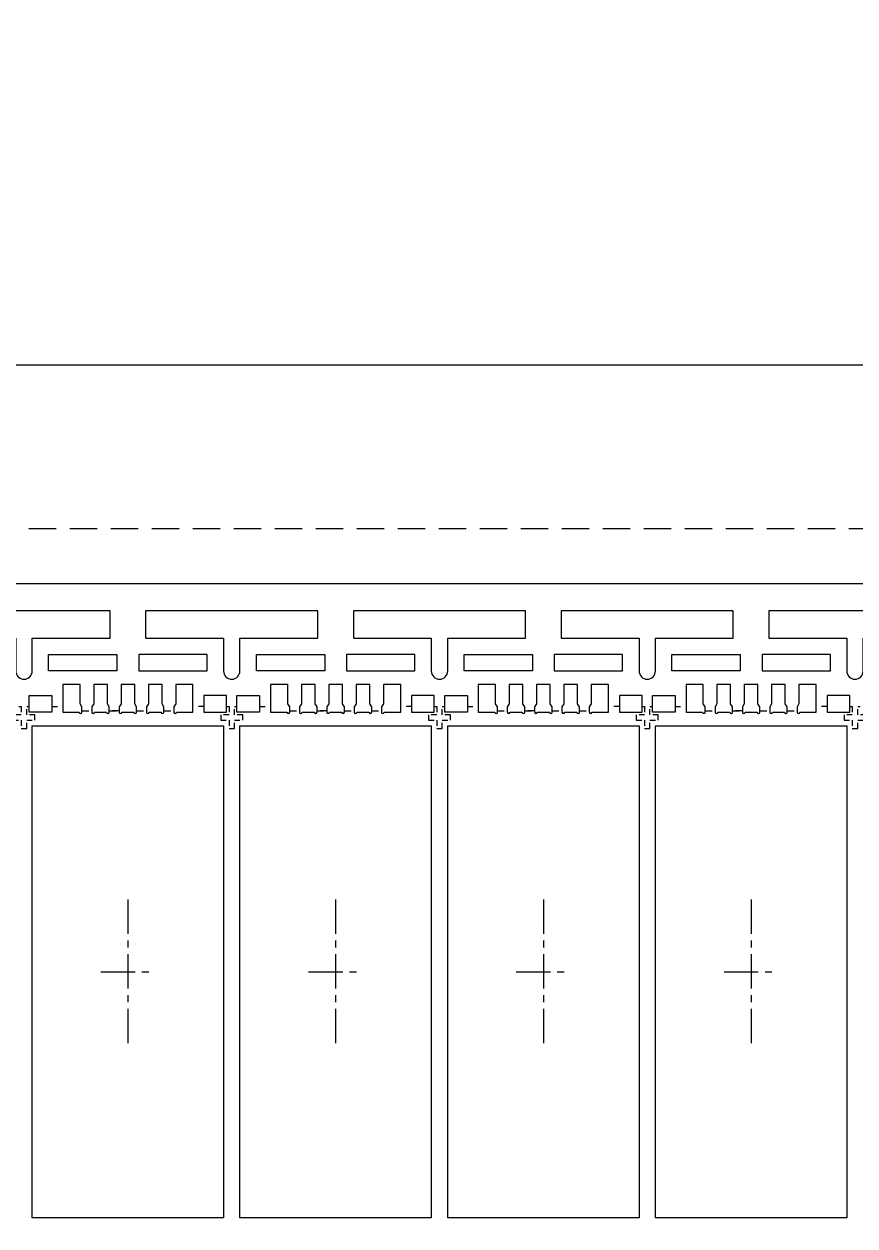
# Model space of a CAD drawing. Header units: millimetres. Extents: x 4471 to 10624, y 832 to 10725.
# Drawn here: x 4547.18 to 4562.38, y 1731.47 to 1753.45 of the extents above; entities that cross this region are included whole.
import ezdxf

# ---------------------------------------------------------------- set-up
doc = ezdxf.new("R2010")
doc.units = ezdxf.units.MM
for name, pattern in [('CENTER', [2, 1.25, -0.25, 0.25, -0.25]), ('DASHED', [0.75, 0.5, -0.25]), ('HIDDEN', [0.375, 0.25, -0.125])]:
    doc.linetypes.add(name, pattern=pattern)
for name, color, linetype in [('1', 7, 'Continuous'), ('1D', 4, 'Continuous'), ('PKG', 2, 'Continuous'), ('中心线', 1, 'CENTER'), ('标注', 6, 'Continuous')]:
    doc.layers.add(name, color=color, linetype=linetype)
doc.layers.add('DIM', color=4, linetype='Continuous', lineweight=18)
doc.styles.add('SIMPLEX', font='SIMPLEX')
doc.styles.get("Standard").update_dxf_attribs({"font": 'SimSun.ttf'})
doc.dimstyles.new('ISO-25', dxfattribs={"dimtxt": 0.1, "dimasz": 0.08, "dimexe": 0.015, "dimexo": 0.015, "dimgap": 0.02, "dimtad": 0, "dimzin": 1, "dimdsep": 46, "dimtxsty": 'Standard', "dimcen": 0.1, "dimadec": 0, "dimazin": 0, "dimtfac": 1, "dimtmove": 0, "dimatfit": 3, "dimfxl": 1, "dimarcsym": 0})

# ---------------------------------------------------------------- blocks, each defined once
blk = doc.blocks.new('*D138')
at = {"layer": 'Defpoints', "color": 0, "transparency": 16777216}
for p in [(4537.811, 1753.604), (4574.73, 1745.709), (4536.48, 1734.581)]:
    blk.add_point(p, dxfattribs=at)
at = {"layer": 'DIM', "color": 0, "lineweight": -2, "transparency": 16777216}
for p, q in [((4537.811, 1753.444), (4537.811, 1753.604)), ((4536.48, 1753.284), (4537.811, 1753.444)), ((4536.48, 1734.596), (4536.48, 1753.284))]:
    blk.add_line(p, q, dxfattribs=at)
at = {"layer": 'DIM', "color": 0, "lineweight": 9, "transparency": 16777216, "insert": (4537.811, 1756.472), "char_height": 1.15, "attachment_point": 5, "rotation": 90, "style": 'SIMPLEX'}
blk.add_mtext('38.250', dxfattribs=at)

msp = doc.modelspace()

# ---------------------------------------------------------------- linework, layer by layer
at = {"lineweight": 9, "elevation": 0.0291}
for points in [[(4547.3302, 1741.6214), (4547.3302, 1742.2214), (4548.7552, 1742.2214), (4548.7552, 1742.7214), (4545.6052, 1742.7214), (4545.6052, 1742.2214), (4547.0302, 1742.2214), (4547.0302, 1741.6214, 1)], [(4551.1302, 1741.6214), (4551.1302, 1742.2214), (4552.5552, 1742.2214), (4552.5552, 1742.7214), (4549.4052, 1742.7214), (4549.4052, 1742.2214), (4550.8302, 1742.2214), (4550.8302, 1741.6214, 1)], [(4554.9302, 1741.6214), (4554.9302, 1742.2214), (4556.3552, 1742.2214), (4556.3552, 1742.7214), (4553.2052, 1742.7214), (4553.2052, 1742.2214), (4554.6302, 1742.2214), (4554.6302, 1741.6214, 1)], [(4558.7302, 1741.6214), (4558.7302, 1742.2214), (4560.1552, 1742.2214), (4560.1552, 1742.7214), (4557.0052, 1742.7214), (4557.0052, 1742.2214), (4558.4302, 1742.2214), (4558.4302, 1741.6214, 1)], [(4562.5302, 1741.6214), (4562.5302, 1742.2214), (4563.9552, 1742.2214), (4563.9552, 1742.7214), (4560.8052, 1742.7214), (4560.8052, 1742.2214), (4562.2302, 1742.2214), (4562.2302, 1741.6214, 1)]]:
    msp.add_lwpolyline(points, format="xyb", close=True, dxfattribs=at)
for points in [[(4548.8802, 1741.6214), (4547.6302, 1741.6214), (4547.6302, 1741.9214), (4548.8802, 1741.9214)], [(4549.2802, 1741.6214), (4550.5302, 1741.6214), (4550.5302, 1741.9214), (4549.2802, 1741.9214)], [(4552.6802, 1741.6214), (4551.4302, 1741.6214), (4551.4302, 1741.9214), (4552.6802, 1741.9214)], [(4553.0802, 1741.6214), (4554.3302, 1741.6214), (4554.3302, 1741.9214), (4553.0802, 1741.9214)], [(4556.4802, 1741.6214), (4555.2302, 1741.6214), (4555.2302, 1741.9214), (4556.4802, 1741.9214)], [(4556.8802, 1741.6214), (4558.1302, 1741.6214), (4558.1302, 1741.9214), (4556.8802, 1741.9214)], [(4560.2802, 1741.6214), (4559.0302, 1741.6214), (4559.0302, 1741.9214), (4560.2802, 1741.9214)], [(4560.6802, 1741.6214), (4561.9302, 1741.6214), (4561.9302, 1741.9214), (4560.6802, 1741.9214)]]:
    msp.add_lwpolyline(points, close=True, dxfattribs=at)
at = {"layer": '1', "lineweight": 9}
for p, q in [((4536.4802, 1747.2214, 0.0291), (4611.9802, 1747.2214, 0.0291)), ((4547.2752, 1741.1714, 0.0291), (4547.6902, 1741.1714, 0.0291)), ((4547.2752, 1740.8664, 0.0291), (4547.2752, 1741.1714, 0.0291)), ((4547.6902, 1741.1714, 0.0291), (4547.6902, 1740.8664, 0.0291)), ((4550.8852, 1741.1714, 0.0291), (4550.4702, 1741.1714, 0.0291)), ((4550.4702, 1741.1714, 0.0291), (4550.4702, 1740.8664, 0.0291)), ((4550.8852, 1740.8664, 0.0291), (4550.8852, 1741.1714, 0.0291)), ((4551.0752, 1741.1714, 0.0291), (4551.4902, 1741.1714, 0.0291)), ((4551.0752, 1740.8664, 0.0291), (4551.0752, 1741.1714, 0.0291)), ((4551.4902, 1741.1714, 0.0291), (4551.4902, 1740.8664, 0.0291)), ((4554.6852, 1741.1714, 0.0291), (4554.2702, 1741.1714, 0.0291)), ((4554.2702, 1741.1714, 0.0291), (4554.2702, 1740.8664, 0.0291)), ((4554.6852, 1740.8664, 0.0291), (4554.6852, 1741.1714, 0.0291)), ((4554.8752, 1741.1714, 0.0291), (4555.2902, 1741.1714, 0.0291)), ((4554.8752, 1740.8664, 0.0291), (4554.8752, 1741.1714, 0.0291)), ((4555.2902, 1741.1714, 0.0291), (4555.2902, 1740.8664, 0.0291)), ((4558.4852, 1741.1714, 0.0291), (4558.0702, 1741.1714, 0.0291)), ((4558.0702, 1741.1714, 0.0291), (4558.0702, 1740.8664, 0.0291)), ((4558.4852, 1740.8664, 0.0291), (4558.4852, 1741.1714, 0.0291)), ((4558.6752, 1741.1714, 0.0291), (4559.0902, 1741.1714, 0.0291)), ((4558.6752, 1740.8664, 0.0291), (4558.6752, 1741.1714, 0.0291)), ((4559.0902, 1741.1714, 0.0291), (4559.0902, 1740.8664, 0.0291)), ((4562.2852, 1741.1714, 0.0291), (4561.8702, 1741.1714, 0.0291)), ((4561.8702, 1741.1714, 0.0291), (4561.8702, 1740.8664, 0.0291)), ((4562.2852, 1740.8664, 0.0291), (4562.2852, 1741.1714, 0.0291)), ((4547.6902, 1740.8664, 0.0291), (4547.2752, 1740.8664, 0.0291)), ((4550.4702, 1740.8664, 0.0291), (4550.8852, 1740.8664, 0.0291)), ((4551.4902, 1740.8664, 0.0291), (4551.0752, 1740.8664, 0.0291)), ((4554.2702, 1740.8664, 0.0291), (4554.6852, 1740.8664, 0.0291)), ((4555.2902, 1740.8664, 0.0291), (4554.8752, 1740.8664, 0.0291)), ((4558.0702, 1740.8664, 0.0291), (4558.4852, 1740.8664, 0.0291)), ((4559.0902, 1740.8664, 0.0291), (4558.6752, 1740.8664, 0.0291)), ((4561.8702, 1740.8664, 0.0291), (4562.2852, 1740.8664, 0.0291))]:
    msp.add_line(p, q, dxfattribs=at)
at = {"layer": '1', "color": 0, "lineweight": 9}
for p, q in [((4548.2052, 1741.3714, 0.0291), (4547.8902, 1741.3714, 0.0291)), ((4547.8902, 1741.3714, 0.0291), (4547.8902, 1740.8664, 0.0291)), ((4548.2052, 1741.0214, 0.0291), (4548.2052, 1741.3714, 0.0291)), ((4548.7052, 1741.3714, 0.0291), (4548.4552, 1741.3714, 0.0291)), ((4548.4552, 1741.3714, 0.0291), (4548.4552, 1741.0214, 0.0291)), ((4548.7052, 1741.0214, 0.0291), (4548.7052, 1741.3714, 0.0291)), ((4549.2052, 1741.3714, 0.0291), (4548.9552, 1741.3714, 0.0291)), ((4548.9552, 1741.3714, 0.0291), (4548.9552, 1741.0214, 0.0291)), ((4549.2052, 1741.0214, 0.0291), (4549.2052, 1741.3714, 0.0291)), ((4549.7052, 1741.3714, 0.0291), (4549.4552, 1741.3714, 0.0291)), ((4549.4552, 1741.3714, 0.0291), (4549.4552, 1741.0214, 0.0291)), ((4549.7052, 1741.0214, 0.0291), (4549.7052, 1741.3714, 0.0291)), ((4549.9552, 1741.3714, 0.0291), (4549.9552, 1741.0214, 0.0291)), ((4550.2702, 1741.3714, 0.0291), (4549.9552, 1741.3714, 0.0291)), ((4550.2702, 1740.8664, 0.0291), (4550.2702, 1741.3714, 0.0291)), ((4552.0052, 1741.3714, 0.0291), (4551.6902, 1741.3714, 0.0291)), ((4551.6902, 1741.3714, 0.0291), (4551.6902, 1740.8664, 0.0291)), ((4552.0052, 1741.0214, 0.0291), (4552.0052, 1741.3714, 0.0291)), ((4552.5052, 1741.3714, 0.0291), (4552.2552, 1741.3714, 0.0291)), ((4552.2552, 1741.3714, 0.0291), (4552.2552, 1741.0214, 0.0291)), ((4552.5052, 1741.0214, 0.0291), (4552.5052, 1741.3714, 0.0291)), ((4553.0052, 1741.3714, 0.0291), (4552.7552, 1741.3714, 0.0291)), ((4552.7552, 1741.3714, 0.0291), (4552.7552, 1741.0214, 0.0291)), ((4553.0052, 1741.0214, 0.0291), (4553.0052, 1741.3714, 0.0291)), ((4553.5052, 1741.3714, 0.0291), (4553.2552, 1741.3714, 0.0291)), ((4553.2552, 1741.3714, 0.0291), (4553.2552, 1741.0214, 0.0291)), ((4553.5052, 1741.0214, 0.0291), (4553.5052, 1741.3714, 0.0291)), ((4553.7552, 1741.3714, 0.0291), (4553.7552, 1741.0214, 0.0291)), ((4554.0702, 1741.3714, 0.0291), (4553.7552, 1741.3714, 0.0291)), ((4554.0702, 1740.8664, 0.0291), (4554.0702, 1741.3714, 0.0291)), ((4555.8052, 1741.3714, 0.0291), (4555.4902, 1741.3714, 0.0291)), ((4555.4902, 1741.3714, 0.0291), (4555.4902, 1740.8664, 0.0291)), ((4555.8052, 1741.0214, 0.0291), (4555.8052, 1741.3714, 0.0291)), ((4556.3052, 1741.3714, 0.0291), (4556.0552, 1741.3714, 0.0291)), ((4556.0552, 1741.3714, 0.0291), (4556.0552, 1741.0214, 0.0291)), ((4556.3052, 1741.0214, 0.0291), (4556.3052, 1741.3714, 0.0291)), ((4556.8052, 1741.3714, 0.0291), (4556.5552, 1741.3714, 0.0291)), ((4556.5552, 1741.3714, 0.0291), (4556.5552, 1741.0214, 0.0291)), ((4556.8052, 1741.0214, 0.0291), (4556.8052, 1741.3714, 0.0291)), ((4557.3052, 1741.3714, 0.0291), (4557.0552, 1741.3714, 0.0291)), ((4557.0552, 1741.3714, 0.0291), (4557.0552, 1741.0214, 0.0291)), ((4557.3052, 1741.0214, 0.0291), (4557.3052, 1741.3714, 0.0291)), ((4557.5552, 1741.3714, 0.0291), (4557.5552, 1741.0214, 0.0291)), ((4557.8702, 1741.3714, 0.0291), (4557.5552, 1741.3714, 0.0291)), ((4557.8702, 1740.8664, 0.0291), (4557.8702, 1741.3714, 0.0291)), ((4559.6052, 1741.3714, 0.0291), (4559.2902, 1741.3714, 0.0291)), ((4559.2902, 1741.3714, 0.0291), (4559.2902, 1740.8664, 0.0291)), ((4559.6052, 1741.0214, 0.0291), (4559.6052, 1741.3714, 0.0291)), ((4560.1052, 1741.3714, 0.0291), (4559.8552, 1741.3714, 0.0291)), ((4559.8552, 1741.3714, 0.0291), (4559.8552, 1741.0214, 0.0291)), ((4560.1052, 1741.0214, 0.0291), (4560.1052, 1741.3714, 0.0291)), ((4560.6052, 1741.3714, 0.0291), (4560.3552, 1741.3714, 0.0291)), ((4560.3552, 1741.3714, 0.0291), (4560.3552, 1741.0214, 0.0291)), ((4560.6052, 1741.0214, 0.0291), (4560.6052, 1741.3714, 0.0291)), ((4561.1052, 1741.3714, 0.0291), (4560.8552, 1741.3714, 0.0291)), ((4560.8552, 1741.3714, 0.0291), (4560.8552, 1741.0214, 0.0291)), ((4561.1052, 1741.0214, 0.0291), (4561.1052, 1741.3714, 0.0291)), ((4561.3552, 1741.3714, 0.0291), (4561.3552, 1741.0214, 0.0291)), ((4561.6702, 1741.3714, 0.0291), (4561.3552, 1741.3714, 0.0291)), ((4561.6702, 1740.8664, 0.0291), (4561.6702, 1741.3714, 0.0291)), ((4548.2402, 1740.9644, 0.0291), (4548.2052, 1741.0214, 0.0291)), ((4548.4552, 1741.0214, 0.0291), (4548.4202, 1740.9644, 0.0291)), ((4548.7402, 1740.9644, 0.0291), (4548.7052, 1741.0214, 0.0291)), ((4548.9552, 1741.0214, 0.0291), (4548.9202, 1740.9644, 0.0291)), ((4549.2402, 1740.9644, 0.0291), (4549.2052, 1741.0214, 0.0291)), ((4549.4552, 1741.0214, 0.0291), (4549.4202, 1740.9644, 0.0291)), ((4549.7402, 1740.9644, 0.0291), (4549.7052, 1741.0214, 0.0291)), ((4549.9552, 1741.0214, 0.0291), (4549.9202, 1740.9644, 0.0291)), ((4552.0402, 1740.9644, 0.0291), (4552.0052, 1741.0214, 0.0291)), ((4552.2552, 1741.0214, 0.0291), (4552.2202, 1740.9644, 0.0291)), ((4552.5402, 1740.9644, 0.0291), (4552.5052, 1741.0214, 0.0291)), ((4552.7552, 1741.0214, 0.0291), (4552.7202, 1740.9644, 0.0291)), ((4553.0402, 1740.9644, 0.0291), (4553.0052, 1741.0214, 0.0291)), ((4553.2552, 1741.0214, 0.0291), (4553.2202, 1740.9644, 0.0291)), ((4553.5402, 1740.9644, 0.0291), (4553.5052, 1741.0214, 0.0291)), ((4553.7552, 1741.0214, 0.0291), (4553.7202, 1740.9644, 0.0291)), ((4555.8402, 1740.9644, 0.0291), (4555.8052, 1741.0214, 0.0291)), ((4556.0552, 1741.0214, 0.0291), (4556.0202, 1740.9644, 0.0291)), ((4556.3402, 1740.9644, 0.0291), (4556.3052, 1741.0214, 0.0291)), ((4556.5552, 1741.0214, 0.0291), (4556.5202, 1740.9644, 0.0291)), ((4556.8402, 1740.9644, 0.0291), (4556.8052, 1741.0214, 0.0291)), ((4557.0552, 1741.0214, 0.0291), (4557.0202, 1740.9644, 0.0291)), ((4557.3402, 1740.9644, 0.0291), (4557.3052, 1741.0214, 0.0291)), ((4557.5552, 1741.0214, 0.0291), (4557.5202, 1740.9644, 0.0291)), ((4559.6402, 1740.9644, 0.0291), (4559.6052, 1741.0214, 0.0291)), ((4559.8552, 1741.0214, 0.0291), (4559.8202, 1740.9644, 0.0291)), ((4560.1402, 1740.9644, 0.0291), (4560.1052, 1741.0214, 0.0291)), ((4560.3552, 1741.0214, 0.0291), (4560.3202, 1740.9644, 0.0291)), ((4560.6402, 1740.9644, 0.0291), (4560.6052, 1741.0214, 0.0291)), ((4560.8552, 1741.0214, 0.0291), (4560.8202, 1740.9644, 0.0291)), ((4561.1402, 1740.9644, 0.0291), (4561.1052, 1741.0214, 0.0291)), ((4561.3552, 1741.0214, 0.0291), (4561.3202, 1740.9644, 0.0291)), ((4547.8902, 1740.8664, 0.0291), (4548.1902, 1740.8664, 0.0291)), ((4548.2402, 1740.8664, 0.0291), (4548.2402, 1740.9644, 0.0291)), ((4548.4202, 1740.9644, 0.0291), (4548.4202, 1740.8664, 0.0291)), ((4548.4702, 1740.8664, 0.0291), (4548.6902, 1740.8664, 0.0291)), ((4548.7402, 1740.8664, 0.0291), (4548.7402, 1740.9644, 0.0291)), ((4548.9202, 1740.9644, 0.0291), (4548.9202, 1740.8664, 0.0291)), ((4548.9702, 1740.8664, 0.0291), (4549.1902, 1740.8664, 0.0291)), ((4549.2402, 1740.8664, 0.0291), (4549.2402, 1740.9644, 0.0291)), ((4549.4202, 1740.9644, 0.0291), (4549.4202, 1740.8664, 0.0291)), ((4549.4702, 1740.8664, 0.0291), (4549.6902, 1740.8664, 0.0291)), ((4549.7402, 1740.8664, 0.0291), (4549.7402, 1740.9644, 0.0291)), ((4549.9202, 1740.9644, 0.0291), (4549.9202, 1740.8664, 0.0291)), ((4549.9702, 1740.8664, 0.0291), (4550.2702, 1740.8664, 0.0291)), ((4551.6902, 1740.8664, 0.0291), (4551.9902, 1740.8664, 0.0291)), ((4552.0402, 1740.8664, 0.0291), (4552.0402, 1740.9644, 0.0291)), ((4552.2202, 1740.9644, 0.0291), (4552.2202, 1740.8664, 0.0291)), ((4552.2702, 1740.8664, 0.0291), (4552.4902, 1740.8664, 0.0291)), ((4552.5402, 1740.8664, 0.0291), (4552.5402, 1740.9644, 0.0291)), ((4552.7202, 1740.9644, 0.0291), (4552.7202, 1740.8664, 0.0291)), ((4552.7702, 1740.8664, 0.0291), (4552.9902, 1740.8664, 0.0291)), ((4553.0402, 1740.8664, 0.0291), (4553.0402, 1740.9644, 0.0291)), ((4553.2202, 1740.9644, 0.0291), (4553.2202, 1740.8664, 0.0291)), ((4553.2702, 1740.8664, 0.0291), (4553.4902, 1740.8664, 0.0291)), ((4553.5402, 1740.8664, 0.0291), (4553.5402, 1740.9644, 0.0291)), ((4553.7202, 1740.9644, 0.0291), (4553.7202, 1740.8664, 0.0291)), ((4553.7702, 1740.8664, 0.0291), (4554.0702, 1740.8664, 0.0291)), ((4555.4902, 1740.8664, 0.0291), (4555.7902, 1740.8664, 0.0291)), ((4555.8402, 1740.8664, 0.0291), (4555.8402, 1740.9644, 0.0291)), ((4556.0202, 1740.9644, 0.0291), (4556.0202, 1740.8664, 0.0291)), ((4556.0702, 1740.8664, 0.0291), (4556.2902, 1740.8664, 0.0291)), ((4556.3402, 1740.8664, 0.0291), (4556.3402, 1740.9644, 0.0291)), ((4556.5202, 1740.9644, 0.0291), (4556.5202, 1740.8664, 0.0291)), ((4556.5702, 1740.8664, 0.0291), (4556.7902, 1740.8664, 0.0291)), ((4556.8402, 1740.8664, 0.0291), (4556.8402, 1740.9644, 0.0291)), ((4557.0202, 1740.9644, 0.0291), (4557.0202, 1740.8664, 0.0291)), ((4557.0702, 1740.8664, 0.0291), (4557.2902, 1740.8664, 0.0291)), ((4557.3402, 1740.8664, 0.0291), (4557.3402, 1740.9644, 0.0291)), ((4557.5202, 1740.9644, 0.0291), (4557.5202, 1740.8664, 0.0291)), ((4557.5702, 1740.8664, 0.0291), (4557.8702, 1740.8664, 0.0291)), ((4559.2902, 1740.8664, 0.0291), (4559.5902, 1740.8664, 0.0291)), ((4559.6402, 1740.8664, 0.0291), (4559.6402, 1740.9644, 0.0291)), ((4559.8202, 1740.9644, 0.0291), (4559.8202, 1740.8664, 0.0291)), ((4559.8702, 1740.8664, 0.0291), (4560.0902, 1740.8664, 0.0291)), ((4560.1402, 1740.8664, 0.0291), (4560.1402, 1740.9644, 0.0291)), ((4560.3202, 1740.9644, 0.0291), (4560.3202, 1740.8664, 0.0291)), ((4560.3702, 1740.8664, 0.0291), (4560.5902, 1740.8664, 0.0291)), ((4560.6402, 1740.8664, 0.0291), (4560.6402, 1740.9644, 0.0291)), ((4560.8202, 1740.9644, 0.0291), (4560.8202, 1740.8664, 0.0291)), ((4560.8702, 1740.8664, 0.0291), (4561.0902, 1740.8664, 0.0291)), ((4561.1402, 1740.8664, 0.0291), (4561.1402, 1740.9644, 0.0291)), ((4561.3202, 1740.9644, 0.0291), (4561.3202, 1740.8664, 0.0291)), ((4561.3702, 1740.8664, 0.0291), (4561.6702, 1740.8664, 0.0291))]:
    msp.add_line(p, q, dxfattribs=at)
for centre in [(4548.2152, 1740.8664, 0.0291), (4548.4452, 1740.8664, 0.0291), (4548.7152, 1740.8664, 0.0291), (4548.9452, 1740.8664, 0.0291), (4549.2152, 1740.8664, 0.0291), (4549.4452, 1740.8664, 0.0291), (4549.7152, 1740.8664, 0.0291), (4549.9452, 1740.8664, 0.0291), (4552.0152, 1740.8664, 0.0291), (4552.2452, 1740.8664, 0.0291), (4552.5152, 1740.8664, 0.0291), (4552.7452, 1740.8664, 0.0291), (4553.0152, 1740.8664, 0.0291), (4553.2452, 1740.8664, 0.0291), (4553.5152, 1740.8664, 0.0291), (4553.7452, 1740.8664, 0.0291), (4555.8152, 1740.8664, 0.0291), (4556.0452, 1740.8664, 0.0291), (4556.3152, 1740.8664, 0.0291), (4556.5452, 1740.8664, 0.0291), (4556.8152, 1740.8664, 0.0291), (4557.0452, 1740.8664, 0.0291), (4557.3152, 1740.8664, 0.0291), (4557.5452, 1740.8664, 0.0291), (4559.6152, 1740.8664, 0.0291), (4559.8452, 1740.8664, 0.0291), (4560.1152, 1740.8664, 0.0291), (4560.3452, 1740.8664, 0.0291), (4560.6152, 1740.8664, 0.0291), (4560.8452, 1740.8664, 0.0291), (4561.1152, 1740.8664, 0.0291), (4561.3452, 1740.8664, 0.0291)]:
    msp.add_arc(centre, 0.025, 180, 0, dxfattribs=at)
at = {"layer": '1D', "color": 1, "lineweight": 9, "elevation": 0.0291}
msp.add_lwpolyline([(4611.9802, 1673.2214), (4539.9802, 1673.2214), (4539.9802, 1743.2214), (4611.9802, 1743.2214)], dxfattribs=at)
at = {"layer": '1D', "color": 4, "linetype": 'HIDDEN', "lineweight": 9, "ltscale": 0.2, "elevation": 0.0291}
for points in [[(4547.0852, 1740.9714), (4547.1302, 1740.9714), (4547.1302, 1740.8214), (4546.9802, 1740.8214), (4546.9802, 1740.7214), (4547.1302, 1740.7214), (4547.1302, 1740.5714), (4547.2302, 1740.5714), (4547.2302, 1740.7214), (4547.3802, 1740.7214), (4547.3802, 1740.8214), (4547.2302, 1740.8214), (4547.2302, 1740.9714), (4547.2752, 1740.9714)], [(4547.6902, 1740.9714), (4547.8902, 1740.9714)], [(4550.4702, 1740.9714), (4550.2702, 1740.9714)], [(4550.8852, 1740.9714), (4550.9302, 1740.9714), (4550.9302, 1740.8214), (4550.7802, 1740.8214), (4550.7802, 1740.7214), (4550.9302, 1740.7214), (4550.9302, 1740.5714), (4551.0302, 1740.5714), (4551.0302, 1740.7214), (4551.1802, 1740.7214), (4551.1802, 1740.8214), (4551.0302, 1740.8214), (4551.0302, 1740.9714), (4551.0752, 1740.9714)], [(4551.4902, 1740.9714), (4551.6902, 1740.9714)], [(4554.2702, 1740.9714), (4554.0702, 1740.9714)], [(4554.6852, 1740.9714), (4554.7302, 1740.9714), (4554.7302, 1740.8214), (4554.5802, 1740.8214), (4554.5802, 1740.7214), (4554.7302, 1740.7214), (4554.7302, 1740.5714), (4554.8302, 1740.5714), (4554.8302, 1740.7214), (4554.9802, 1740.7214), (4554.9802, 1740.8214), (4554.8302, 1740.8214), (4554.8302, 1740.9714), (4554.8752, 1740.9714)], [(4555.2902, 1740.9714), (4555.4902, 1740.9714)], [(4558.0702, 1740.9714), (4557.8702, 1740.9714)], [(4558.4852, 1740.9714), (4558.5302, 1740.9714), (4558.5302, 1740.8214), (4558.3802, 1740.8214), (4558.3802, 1740.7214), (4558.5302, 1740.7214), (4558.5302, 1740.5714), (4558.6302, 1740.5714), (4558.6302, 1740.7214), (4558.7802, 1740.7214), (4558.7802, 1740.8214), (4558.6302, 1740.8214), (4558.6302, 1740.9714), (4558.6752, 1740.9714)], [(4559.0902, 1740.9714), (4559.2902, 1740.9714)], [(4561.8702, 1740.9714), (4561.6702, 1740.9714)], [(4562.2852, 1740.9714), (4562.3302, 1740.9714), (4562.3302, 1740.8214), (4562.1802, 1740.8214), (4562.1802, 1740.7214), (4562.3302, 1740.7214), (4562.3302, 1740.5714), (4562.4302, 1740.5714), (4562.4302, 1740.7214), (4562.5802, 1740.7214), (4562.5802, 1740.8214), (4562.4302, 1740.8214), (4562.4302, 1740.9714), (4562.4752, 1740.9714)]]:
    msp.add_lwpolyline(points, dxfattribs=at)
at = {"layer": '1D', "color": 4, "linetype": 'HIDDEN', "lineweight": 9, "ltscale": 0.5, "elevation": 0.0291}
for points in [[(4548.2402, 1740.8914), (4548.4202, 1740.8914)], [(4549.2402, 1740.8914), (4549.4202, 1740.8914)], [(4549.7402, 1740.8914), (4549.9202, 1740.8914)], [(4552.0402, 1740.8914), (4552.2202, 1740.8914)], [(4553.0402, 1740.8914), (4553.2202, 1740.8914)], [(4553.5402, 1740.8914), (4553.7202, 1740.8914)], [(4555.8402, 1740.8914), (4556.0202, 1740.8914)], [(4556.8402, 1740.8914), (4557.0202, 1740.8914)], [(4557.3402, 1740.8914), (4557.5202, 1740.8914)], [(4559.6402, 1740.8914), (4559.8202, 1740.8914)], [(4560.6402, 1740.8914), (4560.8202, 1740.8914)], [(4561.1402, 1740.8914), (4561.3202, 1740.8914)]]:
    msp.add_lwpolyline(points, dxfattribs=at)
for points in [[(4548.9202, 1740.8914), (4548.7402, 1740.8914)], [(4552.7202, 1740.8914), (4552.5402, 1740.8914)], [(4556.5202, 1740.8914), (4556.3402, 1740.8914)], [(4560.3202, 1740.8914), (4560.1402, 1740.8914)]]:
    msp.add_lwpolyline(points, close=True, dxfattribs=at)
at = {"layer": 'PKG', "linetype": 'Continuous', "lineweight": 9, "elevation": 0.0291}
for points in [[(4547.3302, 1731.6214), (4547.3302, 1740.6214), (4550.8302, 1740.6214), (4550.8302, 1731.6214)], [(4551.1302, 1731.6214), (4551.1302, 1740.6214), (4554.6302, 1740.6214), (4554.6302, 1731.6214)], [(4554.9302, 1731.6214), (4554.9302, 1740.6214), (4558.4302, 1740.6214), (4558.4302, 1731.6214)], [(4558.7302, 1731.6214), (4558.7302, 1740.6214), (4562.2302, 1740.6214), (4562.2302, 1731.6214)]]:
    msp.add_lwpolyline(points, close=True, dxfattribs=at)
at = {"layer": '中心线', "lineweight": 9, "ltscale": 0.5}
for p, q in [((4549.0802, 1737.4414, 0.0291), (4549.0802, 1734.8014, 0.0291)), ((4552.8802, 1737.4414, 0.0291), (4552.8802, 1734.8014, 0.0291)), ((4556.6802, 1737.4414, 0.0291), (4556.6802, 1734.8014, 0.0291)), ((4560.4802, 1737.4414, 0.0291), (4560.4802, 1734.8014, 0.0291)), ((4548.5852, 1736.1214, 0.0291), (4549.5752, 1736.1214, 0.0291)), ((4552.3852, 1736.1214, 0.0291), (4553.3752, 1736.1214, 0.0291)), ((4556.1852, 1736.1214, 0.0291), (4557.1752, 1736.1214, 0.0291)), ((4559.9852, 1736.1214, 0.0291), (4560.9752, 1736.1214, 0.0291))]:
    msp.add_line(p, q, dxfattribs=at)
at = {"layer": '标注', "linetype": 'DASHED', "lineweight": 5}
msp.add_line((4634.7669, 1744.2214, 0.0291), (4535.4802, 1744.2214, 0.0291), dxfattribs=at)

# ---------------------------------------------------------------- dimensions: what is measured, and where the dimension line sits
at = {"layer": 'DIM', "lineweight": 9}
dim = msp.add_ordinate_dim(feature_location=(4536.4802, 1734.5806, 0.0291), offset=(1.3305, 19.0238), dtype=1, origin=(4574.7302, 1745.7094, 0.0291), dimstyle='ISO-25', override={"dimtxt": 1.15, "dimdec": 3, "dimtxsty": 'SIMPLEX', "dimtdec": 3, "dimarcsym": 2}, dxfattribs=at)
dim.commit()
dim.dimension.update_dxf_attribs({"geometry": '*D138', "text_midpoint": (4537.8108, 1756.472, 0.0291)})

doc.saveas('drawing.dxf')
